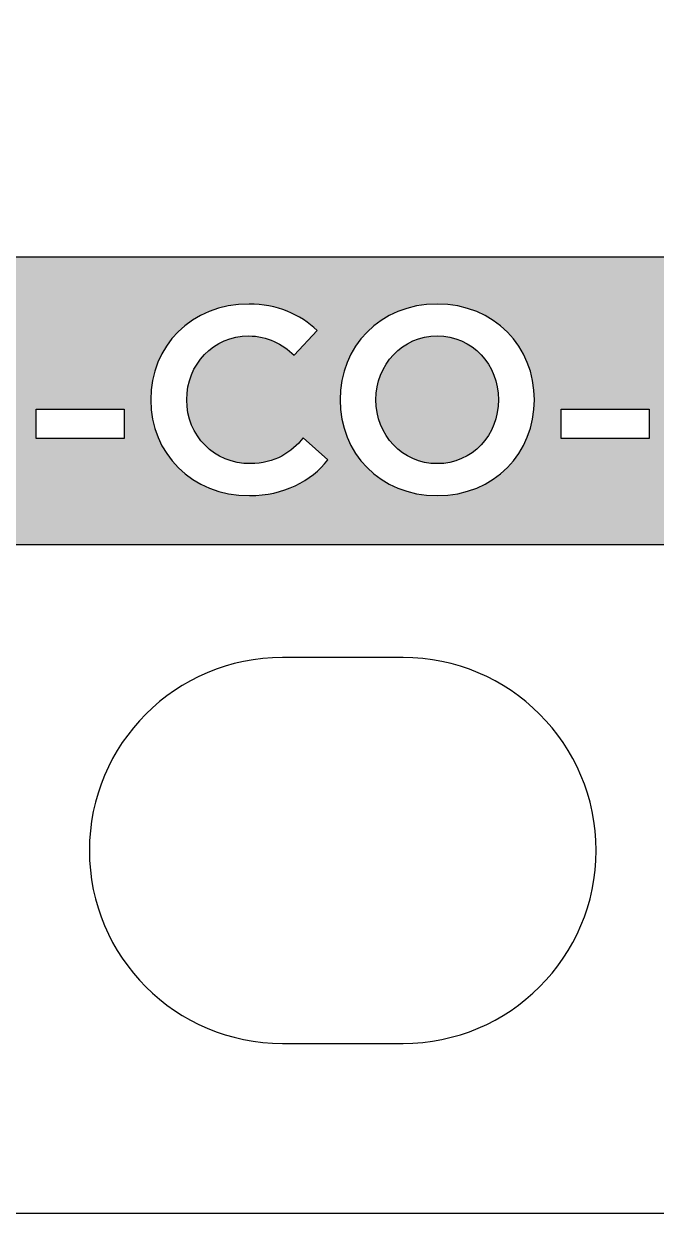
# Model space of a CAD drawing. Extents: x 5 to 21, y -131 to -3.
# Drawn here: x 9.73 to 14.97, y -131.1 to -121.23 of the extents above; entities that cross this region are included whole.
import ezdxf

# ---------------------------------------------------------------- set-up
doc = ezdxf.new("R2010")
doc.units = 0
doc.layers.add('CUT', color=7, linetype='CONTINUOUS')
doc.layers.add('GRAPHICS', color=7, linetype='CONTINUOUS')

# ---------------------------------------------------------------- blocks, each defined once
blk = doc.blocks.new('*U40')
at = {"layer": 'GRAPHICS', "color": 7}
for points in [[(12.9101, -124.8185), (12.8683, -123.9141), (12.9101, -123.8875)], [(12.9547, -124.8408), (12.9101, -123.8875), (12.9547, -123.8651)], [(12.9101, -124.8185), (12.9101, -123.8875), (12.9547, -124.8408)], [(13.0019, -124.8587), (12.9547, -123.8651), (13.0019, -123.8472)], [(12.9547, -124.8408), (12.9547, -123.8651), (13.0019, -124.8587)], [(13.0514, -124.8718), (13.0019, -123.8472), (13.0514, -123.8341)], [(13.0019, -124.8587), (13.0019, -123.8472), (13.0514, -124.8718)], [(13.1031, -124.8799), (13.0514, -123.8341), (13.1031, -123.826)], [(13.0514, -124.8718), (13.0514, -123.8341), (13.1031, -124.8799)], [(13.1568, -124.8826), (13.1031, -123.826), (13.1568, -123.8233)], [(13.1031, -124.8799), (13.1031, -123.826), (13.1568, -124.8826)], [(13.2106, -124.8799), (13.2106, -123.826), (13.2106, -124.8799)], [(13.2106, -124.8799), (13.2106, -123.826), (13.2106, -123.826)], [(13.2623, -124.8718), (13.2623, -123.8341), (13.2623, -124.8718)], [(13.2623, -124.8718), (13.2623, -123.8341), (13.2623, -123.8341)], [(13.3119, -124.8587), (13.3119, -123.8472), (13.3119, -124.8587)], [(13.3119, -124.8587), (13.3119, -123.8472), (13.3119, -123.8472)], [(13.3591, -124.8408), (13.3591, -123.8651), (13.3591, -124.8408)], [(13.3591, -124.8408), (13.3591, -123.8651), (13.3591, -123.8651)], [(13.4037, -124.8185), (13.4037, -123.8875), (13.4037, -124.8185)], [(13.4037, -124.8185), (13.4037, -123.8875), (13.4037, -123.8875)], [(12.7939, -124.7271), (12.7617, -124.0166), (12.7939, -123.9789)], [(12.8295, -124.7613), (12.7939, -123.9789), (12.8295, -123.9447)], [(12.7939, -124.7271), (12.7939, -123.9789), (12.8295, -124.7613)], [(12.8683, -124.7919), (12.8295, -123.9447), (12.8683, -123.9141)], [(12.8295, -124.7613), (12.8295, -123.9447), (12.8683, -124.7919)], [(12.8683, -124.7919), (12.8683, -123.9141), (12.9101, -124.8185)], [(12.7332, -124.6486), (12.7084, -124.1011), (12.7332, -124.0574)], [(12.7617, -124.6894), (12.7332, -124.0574), (12.7617, -124.0166)], [(12.7332, -124.6486), (12.7332, -124.0574), (12.7617, -124.6894)], [(12.7617, -124.6894), (12.7617, -124.0166), (12.7939, -124.7271)], [(12.6877, -124.5587), (12.6712, -124.196), (12.6877, -124.1474)], [(12.7084, -124.6049), (12.6877, -124.1474), (12.7084, -124.1011)], [(12.6877, -124.5587), (12.6877, -124.1474), (12.7084, -124.6049)], [(12.7084, -124.6049), (12.7084, -124.1011), (12.7332, -124.6486)], [(12.6592, -124.4595), (12.6519, -124.2992), (12.6592, -124.2467)], [(12.6712, -124.5101), (12.6592, -124.2467), (12.6712, -124.196)], [(12.6592, -124.4595), (12.6592, -124.2467), (12.6712, -124.5101)], [(12.6712, -124.5101), (12.6712, -124.196), (12.6877, -124.5587)], [(12.6519, -124.4071), (12.6494, -124.3531), (12.6519, -124.2992)], [(12.6519, -124.4071), (12.6519, -124.2992), (12.6592, -124.4595)]]:
    blk.add_solid(points, dxfattribs=at)
at = {"layer": 'GRAPHICS', "color": 7, "extrusion": (0, 0, -1)}
for points in [[(-13.1568, -124.8826), (-13.1568, -123.8233), (-13.2106, -124.8799)], [(-13.2106, -124.8799), (-13.1568, -123.8233), (-13.2106, -123.826)], [(-13.2106, -124.8799), (-13.2106, -123.826), (-13.2623, -124.8718)], [(-13.2623, -124.8718), (-13.2106, -123.826), (-13.2623, -123.8341)], [(-13.2623, -124.8718), (-13.2623, -123.8341), (-13.3119, -124.8587)], [(-13.3119, -124.8587), (-13.2623, -123.8341), (-13.3119, -123.8472)], [(-13.3119, -124.8587), (-13.3119, -123.8472), (-13.3591, -124.8408)], [(-13.3591, -124.8408), (-13.3119, -123.8472), (-13.3591, -123.8651)], [(-13.3591, -124.8408), (-13.3591, -123.8651), (-13.4037, -124.8185)], [(-13.4037, -124.8185), (-13.3591, -123.8651), (-13.4037, -123.8875)], [(-13.4037, -124.8185), (-13.4037, -123.8875), (-13.4456, -124.7919)], [(-13.4456, -124.7919), (-13.4037, -123.8875), (-13.4456, -123.9141)], [(-13.4456, -124.7919), (-13.4456, -123.9141), (-13.4844, -124.7613)], [(-13.4844, -124.7613), (-13.4456, -123.9141), (-13.4844, -123.9447)], [(-13.4844, -124.7613), (-13.4844, -123.9447), (-13.52, -124.7271)], [(-13.52, -124.7271), (-13.4844, -123.9447), (-13.52, -123.9789)], [(-13.52, -124.7271), (-13.52, -123.9789), (-13.5522, -124.6894)], [(-13.5522, -124.6894), (-13.52, -123.9789), (-13.5522, -124.0166)], [(-13.5522, -124.6894), (-13.5522, -124.0166), (-13.5808, -124.6486)], [(-13.5808, -124.6486), (-13.5522, -124.0166), (-13.5808, -124.0574)], [(-13.5808, -124.6486), (-13.5808, -124.0574), (-13.6056, -124.6049)], [(-13.6056, -124.6049), (-13.5808, -124.0574), (-13.6056, -124.1011)], [(-13.6056, -124.6049), (-13.6056, -124.1011), (-13.6263, -124.5587)], [(-13.6263, -124.5587), (-13.6056, -124.1011), (-13.6263, -124.1474)], [(-13.6263, -124.5587), (-13.6263, -124.1474), (-13.6427, -124.5101)], [(-13.6427, -124.5101), (-13.6263, -124.1474), (-13.6427, -124.196)], [(-13.6427, -124.5101), (-13.6427, -124.196), (-13.6548, -124.4595)], [(-13.6548, -124.4595), (-13.6427, -124.196), (-13.6548, -124.2467)], [(-13.6548, -124.4595), (-13.6548, -124.2467), (-13.6621, -124.4071)], [(-13.6621, -124.4071), (-13.6548, -124.2467), (-13.6621, -124.2992)], [(-13.6621, -124.4071), (-13.6621, -124.2992), (-13.6646, -124.3531)]]:
    blk.add_solid(points, dxfattribs=at)
blk = doc.blocks.new('*U41')
at = {"layer": 'GRAPHICS', "color": 7, "extrusion": (0, 0, -1)}
for points in [[(-9.5891, -125.5524), (-9.5891, -123.1711), (-9.833, -125.5524)], [(-9.833, -125.5524), (-9.5891, -123.1711), (-9.833, -123.1711)], [(-9.833, -124.4303), (-9.833, -123.1711), (-10.5613, -124.4303)], [(-10.5613, -124.4303), (-9.833, -123.1711), (-10.5613, -123.1711)], [(-10.5613, -125.5524), (-10.5613, -123.1711), (-10.7828, -125.5524)], [(-10.7828, -125.5524), (-10.5613, -123.1711), (-10.7828, -123.1711)], [(-10.7828, -124.3531), (-10.7828, -123.1711), (-10.7867, -124.2711)], [(-10.7867, -124.2711), (-10.7828, -123.1711), (-10.7867, -123.1711)], [(-10.7867, -124.2711), (-10.7867, -123.1711), (-10.7867, -124.2708)], [(-10.7867, -124.2708), (-10.7867, -123.1711), (-10.7867, -123.1711)], [(-10.7867, -124.2708), (-10.7867, -123.1711), (-10.7981, -124.1916)], [(-10.7981, -124.1916), (-10.7867, -123.1711), (-10.7981, -123.1711)], [(-10.7981, -124.1916), (-10.7981, -123.1711), (-10.7983, -124.1909)], [(-10.7983, -124.1909), (-10.7981, -123.1711), (-10.7983, -123.1711)], [(-10.7983, -124.1909), (-10.7983, -123.1711), (-10.8168, -124.115)], [(-10.8168, -124.115), (-10.7983, -123.1711), (-10.8168, -123.1711)], [(-10.8168, -124.115), (-10.8168, -123.1711), (-10.8171, -124.114)], [(-10.8171, -124.114), (-10.8168, -123.1711), (-10.8171, -123.1711)], [(-10.8171, -124.114), (-10.8171, -123.1711), (-10.8424, -124.0418)], [(-10.8424, -124.0418), (-10.8171, -123.1711), (-10.8424, -123.1711)], [(-10.8424, -124.0418), (-10.8424, -123.1711), (-10.8431, -124.0404)], [(-10.8431, -124.0404), (-10.8424, -123.1711), (-10.8431, -123.1711)], [(-10.8431, -124.0404), (-10.8431, -123.1711), (-10.8748, -123.9723)], [(-10.8748, -123.9723), (-10.8431, -123.1711), (-10.8748, -123.1711)], [(-10.8748, -123.9723), (-10.8748, -123.1711), (-10.8758, -123.9706)], [(-10.8758, -123.9706), (-10.8748, -123.1711), (-10.8758, -123.1711)], [(-10.8758, -123.9706), (-10.8758, -123.1711), (-10.9137, -123.9068)], [(-10.9137, -123.9068), (-10.8758, -123.1711), (-10.9137, -123.1711)], [(-10.9137, -123.9068), (-10.9137, -123.1711), (-10.915, -123.905)], [(-10.915, -123.905), (-10.9137, -123.1711), (-10.915, -123.1711)], [(-10.915, -123.905), (-10.915, -123.1711), (-10.9587, -123.8457)], [(-10.9587, -123.8457), (-10.915, -123.1711), (-10.9587, -123.1711)], [(-10.9587, -123.8457), (-10.9587, -123.1711), (-10.9604, -123.8438)], [(-10.9604, -123.8438), (-10.9587, -123.1711), (-10.9604, -123.1711)], [(-10.9604, -123.8438), (-10.9604, -123.1711), (-11.0097, -123.7895)], [(-11.0097, -123.7895), (-10.9604, -123.1711), (-11.0097, -123.1711)], [(-11.0097, -123.7895), (-11.0097, -123.1711), (-11.0118, -123.7876)], [(-11.0118, -123.7876), (-11.0097, -123.1711), (-11.0118, -123.1711)], [(-11.0118, -123.7876), (-11.0118, -123.1711), (-11.0662, -123.7385)], [(-11.0662, -123.7385), (-11.0118, -123.1711), (-11.0662, -123.1711)], [(-11.0662, -123.7385), (-11.0662, -123.1711), (-11.0688, -123.7367)], [(-11.0688, -123.7367), (-11.0662, -123.1711), (-11.0688, -123.1711)], [(-11.0688, -123.7367), (-11.0688, -123.1711), (-11.0808, -123.7278)], [(-11.0808, -123.7278), (-11.0688, -123.1711), (-11.0808, -123.1711)], [(-11.0808, -123.7278), (-11.0808, -123.1711), (-11.0909, -123.7204)], [(-11.0909, -123.7204), (-11.0808, -123.1711), (-11.0909, -123.1711)], [(-11.0909, -123.7204), (-11.0909, -123.1711), (-11.0912, -123.7202)], [(-11.0912, -123.7202), (-11.0909, -123.1711), (-11.0912, -123.1711)], [(-11.0912, -123.7202), (-11.0912, -123.1711), (-11.1199, -123.6991)], [(-11.1199, -123.6991), (-11.0912, -123.1711), (-11.1199, -123.1711)], [(-11.1199, -123.6991), (-11.1199, -123.1711), (-11.1213, -123.6981)], [(-11.1213, -123.6981), (-11.1199, -123.1711), (-11.1213, -123.1711)], [(-11.1213, -123.6981), (-11.1213, -123.1711), (-11.1282, -123.6931)], [(-11.1282, -123.6931), (-11.1213, -123.1711), (-11.1282, -123.1711)], [(-11.1282, -123.6931), (-11.1282, -123.1711), (-11.1311, -123.6913)], [(-11.1311, -123.6913), (-11.1282, -123.1711), (-11.1311, -123.1711)], [(-11.1311, -123.6913), (-11.1311, -123.1711), (-11.1662, -123.6707)], [(-11.1662, -123.6707), (-11.1311, -123.1711), (-11.1662, -123.1711)], [(-11.1662, -123.6707), (-11.1662, -123.1711), (-11.1691, -123.669)], [(-11.1691, -123.669), (-11.1662, -123.1711), (-11.1691, -123.1711)], [(-11.1691, -123.669), (-11.1691, -123.1711), (-11.1952, -123.6536)], [(-11.1952, -123.6536), (-11.1691, -123.1711), (-11.1952, -123.1711)], [(-11.1952, -123.6536), (-11.1952, -123.1711), (-11.1985, -123.6521)], [(-11.1985, -123.6521), (-11.1952, -123.1711), (-11.1985, -123.1711)], [(-11.1985, -123.6521), (-11.1985, -123.1711), (-11.2279, -123.6385)], [(-11.2279, -123.6385), (-11.1985, -123.1711), (-11.2279, -123.1711)], [(-11.2279, -123.6385), (-11.2279, -123.1711), (-11.2328, -123.6363)], [(-11.2328, -123.6363), (-11.2279, -123.1711), (-11.2328, -123.1711)], [(-11.2328, -123.6363), (-11.2328, -123.1711), (-11.2671, -123.6204)], [(-11.2671, -123.6204), (-11.2328, -123.1711), (-11.2671, -123.1711)], [(-11.2671, -123.6204), (-11.2671, -123.1711), (-11.2707, -123.6192)], [(-11.2707, -123.6192), (-11.2671, -123.1711), (-11.2707, -123.1711)], [(-11.2707, -123.6192), (-11.2707, -123.1711), (-11.3034, -123.6078)], [(-11.3034, -123.6078), (-11.2707, -123.1711), (-11.3034, -123.1711)], [(-11.3034, -123.6078), (-11.3034, -123.1711), (-11.3104, -123.6054)], [(-11.3104, -123.6054), (-11.3034, -123.1711), (-11.3104, -123.1711)], [(-11.3104, -123.6054), (-11.3104, -123.1711), (-11.3435, -123.594)], [(-11.3435, -123.594), (-11.3104, -123.1711), (-11.3435, -123.1711)], [(-11.3435, -123.594), (-11.3435, -123.1711), (-11.3474, -123.593)], [(-11.3474, -123.593), (-11.3435, -123.1711), (-11.3474, -123.1711)], [(-11.3474, -123.593), (-11.3474, -123.1711), (-11.391, -123.5826)], [(-11.391, -123.5826), (-11.3474, -123.1711), (-11.391, -123.1711)], [(-11.391, -123.5826), (-11.391, -123.1711), (-11.4001, -123.5804)], [(-11.4001, -123.5804), (-11.391, -123.1711), (-11.4001, -123.1711)], [(-11.4001, -123.5804), (-11.4001, -123.1711), (-11.4241, -123.5746)], [(-11.4241, -123.5746), (-11.4001, -123.1711), (-11.4241, -123.1711)], [(-11.4241, -123.5746), (-11.4241, -123.1711), (-11.4283, -123.574)], [(-11.4283, -123.574), (-11.4241, -123.1711), (-11.4283, -123.1711)], [(-11.4283, -123.574), (-11.4283, -123.1711), (-11.4888, -123.5656)], [(-11.4888, -123.5656), (-11.4283, -123.1711), (-11.4888, -123.1711)], [(-11.4888, -123.5656), (-11.4888, -123.1711), (-11.5, -123.564)], [(-11.5, -123.564), (-11.4888, -123.1711), (-11.5, -123.1711)], [(-11.5, -123.564), (-11.5, -123.1711), (-11.5088, -123.5627)], [(-11.5088, -123.5627), (-11.5, -123.1711), (-11.5088, -123.1711)], [(-11.5088, -123.5627), (-11.5088, -123.1711), (-11.5132, -123.5625)], [(-11.5132, -123.5625), (-11.5088, -123.1711), (-11.5132, -123.1711)], [(-11.5132, -123.5625), (-11.5132, -123.1711), (-11.5952, -123.5588)], [(-11.5952, -123.5588), (-11.5132, -123.1711), (-11.5952, -123.1711)], [(-11.5952, -123.5588), (-11.5952, -123.1711), (-11.5972, -123.5587)], [(-11.5972, -123.5587), (-11.5952, -123.1711), (-11.5972, -123.1711)], [(-11.6017, -123.5589), (-11.5972, -123.1711), (-11.6017, -123.1711)], [(-11.6082, -123.5592), (-11.6017, -123.1711), (-11.6082, -123.1711)], [(-11.681, -123.5626), (-11.6082, -123.1711), (-11.681, -123.1711)], [(-11.6817, -123.5626), (-11.681, -123.1711), (-11.6817, -123.1711)], [(-11.705, -123.566), (-11.6817, -123.1711), (-11.705, -123.1711)], [(-11.7051, -123.566), (-11.705, -123.1711), (-11.7051, -123.1711)], [(-11.7486, -123.5722), (-11.7051, -123.1711), (-11.7486, -123.1711)], [(-11.7628, -123.5742), (-11.7486, -123.1711), (-11.7628, -123.1711)], [(-11.803, -123.5839), (-11.7628, -123.1711), (-11.803, -123.1711)], [(-11.8051, -123.5844), (-11.803, -123.1711), (-11.8051, -123.1711)], [(-11.811, -123.5859), (-11.8051, -123.1711), (-11.811, -123.1711)], [(-11.8402, -123.5929), (-11.811, -123.1711), (-11.8402, -123.1711)], [(-11.8682, -123.6026), (-11.8402, -123.1711), (-11.8682, -123.1711)], [(-11.894, -123.6116), (-11.8682, -123.1711), (-11.894, -123.1711)], [(-11.895, -123.612), (-11.894, -123.1711), (-11.895, -123.1711)], [(-11.9137, -123.6184), (-11.895, -123.1711), (-11.9137, -123.1711)], [(-11.9202, -123.6214), (-11.9137, -123.1711), (-11.9202, -123.1711)], [(-11.9671, -123.643), (-11.9202, -123.1711), (-11.9671, -123.1711)], [(-11.9703, -123.6444), (-11.9671, -123.1711), (-11.9703, -123.1711)], [(-11.9807, -123.6492), (-11.9703, -123.1711), (-11.9807, -123.1711)], [(-11.9829, -123.6502), (-11.9807, -123.1711), (-11.9829, -123.1711)], [(-12.0454, -123.6866), (-11.9829, -123.1711), (-12.0454, -123.1711)], [(-12.0476, -123.6879), (-12.0454, -123.1711), (-12.0476, -123.1711)], [(-12.0595, -123.6965), (-12.0476, -123.1711), (-12.0595, -123.1711)], [(-12.1075, -123.731), (-12.0595, -123.1711), (-12.1075, -123.1711)], [(-12.1311, -123.7518), (-12.1075, -123.1711), (-12.1311, -123.1711)], [(-12.1622, -123.7792), (-12.1311, -123.1711), (-12.1622, -123.1711)], [(-12.1949, -124.8023), (-12.1622, -123.1711), (-12.1949, -123.1711)], [(-12.2504, -124.852), (-12.1949, -123.1711), (-12.2504, -123.1711)], [(-12.2504, -125.5524), (-12.2504, -123.1711), (-12.3514, -125.5524)], [(-12.3514, -125.5524), (-12.2504, -123.1711), (-12.3514, -123.1711)], [(-12.3514, -124.3531), (-12.3514, -123.1711), (-12.3552, -124.2718)], [(-12.3552, -124.2718), (-12.3514, -123.1711), (-12.3552, -123.1711)], [(-12.3552, -124.2718), (-12.3552, -123.1711), (-12.3664, -124.1929)], [(-12.3664, -124.1929), (-12.3552, -123.1711), (-12.3664, -123.1711)], [(-12.3664, -124.1929), (-12.3664, -123.1711), (-12.3849, -124.1167)], [(-12.3849, -124.1167), (-12.3664, -123.1711), (-12.3849, -123.1711)], [(-12.3849, -124.1167), (-12.3849, -123.1711), (-12.4102, -124.0437)], [(-12.4102, -124.0437), (-12.3849, -123.1711), (-12.4102, -123.1711)], [(-12.4102, -124.0437), (-12.4102, -123.1711), (-12.4422, -123.9742)], [(-12.4422, -123.9742), (-12.4102, -123.1711), (-12.4422, -123.1711)], [(-12.4422, -123.9742), (-12.4422, -123.1711), (-12.4806, -123.9087)], [(-12.4806, -123.9087), (-12.4422, -123.1711), (-12.4806, -123.1711)], [(-12.4806, -123.9087), (-12.4806, -123.1711), (-12.5251, -123.8476)], [(-12.5251, -123.8476), (-12.4806, -123.1711), (-12.5251, -123.1711)], [(-12.5251, -123.8476), (-12.5251, -123.1711), (-12.5754, -123.7912)], [(-12.5754, -123.7912), (-12.5251, -123.1711), (-12.5754, -123.1711)], [(-12.5754, -123.7912), (-12.5754, -123.1711), (-12.6313, -123.7399)], [(-12.6313, -123.7399), (-12.5754, -123.1711), (-12.6313, -123.1711)], [(-12.6313, -123.7399), (-12.6313, -123.1711), (-12.6926, -123.6942)], [(-12.6926, -123.6942), (-12.6313, -123.1711), (-12.6926, -123.1711)], [(-12.6926, -123.6942), (-12.6926, -123.1711), (-12.7589, -123.6545)], [(-12.7589, -123.6545), (-12.6926, -123.1711), (-12.7589, -123.1711)], [(-12.7589, -123.6545), (-12.7589, -123.1711), (-12.83, -123.6211)], [(-12.83, -123.6211), (-12.7589, -123.1711), (-12.83, -123.1711)], [(-12.83, -123.6211), (-12.83, -123.1711), (-12.9056, -123.5944)], [(-12.9056, -123.5944), (-12.83, -123.1711), (-12.9056, -123.1711)], [(-12.9056, -123.5944), (-12.9056, -123.1711), (-12.9854, -123.5748)], [(-12.9854, -123.5748), (-12.9056, -123.1711), (-12.9854, -123.1711)], [(-12.9854, -123.5748), (-12.9854, -123.1711), (-13.0693, -123.5628)], [(-13.0693, -123.5628), (-12.9854, -123.1711), (-13.0693, -123.1711)], [(-13.0693, -123.5628), (-13.0693, -123.1711), (-13.1568, -123.5587)], [(-13.1568, -123.5587), (-13.0693, -123.1711), (-13.1568, -123.1711)], [(-13.2444, -123.5628), (-13.1568, -123.1711), (-13.2444, -123.1711)], [(-13.3283, -123.5748), (-13.2444, -123.1711), (-13.3283, -123.1711)], [(-13.4082, -123.5944), (-13.3283, -123.1711), (-13.4082, -123.1711)], [(-13.4839, -123.6211), (-13.4082, -123.1711), (-13.4839, -123.1711)], [(-13.555, -123.6545), (-13.4839, -123.1711), (-13.555, -123.1711)], [(-13.6213, -123.6942), (-13.555, -123.1711), (-13.6213, -123.1711)], [(-13.6826, -123.7399), (-13.6213, -123.1711), (-13.6826, -123.1711)], [(-13.7385, -123.7912), (-13.6826, -123.1711), (-13.7385, -123.1711)], [(-13.7889, -123.8476), (-13.7385, -123.1711), (-13.7889, -123.1711)], [(-13.8334, -123.9087), (-13.7889, -123.1711), (-13.8334, -123.1711)], [(-13.8718, -123.9742), (-13.8334, -123.1711), (-13.8718, -123.1711)], [(-13.9038, -124.0437), (-13.8718, -123.1711), (-13.9038, -123.1711)], [(-13.9291, -124.1167), (-13.9038, -123.1711), (-13.9291, -123.1711)], [(-13.9476, -124.1929), (-13.9291, -123.1711), (-13.9476, -123.1711)], [(-13.9588, -124.2718), (-13.9476, -123.1711), (-13.9588, -123.1711)], [(-13.9626, -124.3531), (-13.9588, -123.1711), (-13.9626, -123.1711)], [(-13.9626, -125.5524), (-13.9626, -123.1711), (-14.1848, -125.5524)], [(-14.1848, -125.5524), (-13.9626, -123.1711), (-14.1848, -123.1711)], [(-14.1848, -124.4303), (-14.1848, -123.1711), (-14.9131, -124.4303)], [(-14.9131, -124.4303), (-14.1848, -123.1711), (-14.9131, -123.1711)], [(-14.9131, -125.5524), (-14.9131, -123.1711), (-15.0906, -125.5524)], [(-15.0906, -125.5524), (-14.9131, -123.1711), (-15.0906, -123.1711)], [(-11.5972, -124.8816), (-11.5952, -123.8233), (-11.5972, -123.8235)], [(-11.6017, -124.882), (-11.5972, -123.8235), (-11.6017, -123.824)], [(-11.6082, -124.8826), (-11.6017, -123.824), (-11.6082, -123.8247)], [(-11.6082, -124.8826), (-11.6082, -123.8247), (-11.681, -124.8782)], [(-11.681, -124.8782), (-11.6082, -123.8247), (-11.681, -123.8325)], [(-11.681, -124.8782), (-11.681, -123.8325), (-11.6817, -124.8781)], [(-11.6817, -124.8781), (-11.681, -123.8325), (-11.6817, -123.8326)], [(-11.6817, -124.8781), (-11.6817, -123.8326), (-11.705, -124.8738)], [(-11.705, -124.8738), (-11.6817, -123.8326), (-11.705, -123.8351)], [(-11.705, -124.8738), (-11.705, -123.8351), (-11.7051, -124.8737)], [(-11.7051, -124.8737), (-11.705, -123.8351), (-11.7051, -123.8351)], [(-11.7051, -124.8737), (-11.7051, -123.8351), (-11.7486, -124.8656)], [(-11.7486, -124.8656), (-11.7051, -123.8351), (-11.7486, -123.8495)], [(-11.7486, -124.8656), (-11.7486, -123.8495), (-11.7628, -124.8611)], [(-11.7628, -124.8611), (-11.7486, -123.8495), (-11.7628, -123.8542)], [(-11.7628, -124.8611), (-11.7628, -123.8542), (-11.803, -124.8483)], [(-11.803, -124.8483), (-11.7628, -123.8542), (-11.803, -123.8674)], [(-11.803, -124.8483), (-11.803, -123.8674), (-11.8051, -124.8476)], [(-11.8051, -124.8476), (-11.803, -123.8674), (-11.8051, -123.8681)], [(-11.8051, -124.8476), (-11.8051, -123.8681), (-11.811, -124.8457)], [(-11.811, -124.8457), (-11.8051, -123.8681), (-11.811, -123.8714)], [(-11.811, -124.8457), (-11.811, -123.8714), (-11.8402, -124.8323)], [(-11.8402, -124.8323), (-11.811, -123.8714), (-11.8402, -123.888)], [(-11.8402, -124.8323), (-11.8402, -123.888), (-11.8682, -124.8195)], [(-11.8682, -124.8195), (-11.8402, -123.888), (-11.8682, -123.9038)], [(-11.8682, -124.8195), (-11.8682, -123.9038), (-11.894, -124.8037)], [(-11.894, -124.8037), (-11.8682, -123.9038), (-11.894, -123.9185)], [(-11.894, -124.8037), (-11.894, -123.9185), (-11.895, -124.8031)], [(-11.895, -124.8031), (-11.894, -123.9185), (-11.895, -123.9193)], [(-11.895, -124.8031), (-11.895, -123.9193), (-11.9137, -124.7917)], [(-11.9137, -124.7917), (-11.895, -123.9193), (-11.9137, -123.935)], [(-11.9137, -124.7917), (-11.9137, -123.935), (-11.9202, -124.7877)], [(-11.9202, -124.7877), (-11.9137, -123.935), (-11.9202, -123.9405)], [(-11.9202, -124.7877), (-11.9202, -123.9405), (-11.9671, -124.7514)], [(-11.9671, -124.7514), (-11.9202, -123.9405), (-11.9671, -123.9798)], [(-11.9671, -124.7514), (-11.9671, -123.9798), (-11.9703, -124.748)], [(-11.9703, -124.748), (-11.9671, -123.9798), (-11.9703, -123.9824)], [(-11.9703, -124.748), (-11.9703, -123.9824), (-11.9807, -124.7371)], [(-11.9807, -124.7371), (-11.9807, -123.9714), (-11.9829, -124.7347)], [(-11.9829, -124.7347), (-11.9829, -123.9691), (-12.0454, -124.6687)], [(-10.7828, -125.5524), (-10.7828, -124.3531), (-10.7867, -125.5524)], [(-10.7867, -125.5524), (-10.7828, -124.3531), (-10.7867, -124.4341)], [(-12.3514, -125.5524), (-12.3514, -124.3531), (-12.3552, -125.5524)], [(-12.3552, -125.5524), (-12.3514, -124.3531), (-12.3552, -124.4344)], [(-10.7867, -125.5524), (-10.7867, -124.4341), (-10.7867, -125.5524)], [(-10.7867, -125.5524), (-10.7867, -124.4341), (-10.7867, -124.4351)], [(-10.7867, -125.5524), (-10.7867, -124.4351), (-10.7981, -125.5524)], [(-10.7981, -125.5524), (-10.7867, -124.4351), (-10.7981, -124.5133)], [(-12.3552, -125.5524), (-12.3552, -124.4344), (-12.3664, -125.5524)], [(-12.3664, -125.5524), (-12.3552, -124.4344), (-12.3664, -124.5134)], [(-13.9588, -125.5524), (-13.9588, -124.4344), (-13.9626, -125.5524)], [(-10.7981, -125.5524), (-10.7981, -124.5133), (-10.7983, -125.5524)], [(-10.7983, -125.5524), (-10.7981, -124.5133), (-10.7983, -124.5146)], [(-10.7983, -125.5524), (-10.7983, -124.5146), (-10.8168, -125.5524)], [(-10.8168, -125.5524), (-10.7983, -124.5146), (-10.8168, -124.5895)], [(-12.3664, -125.5524), (-12.3664, -124.5134), (-12.3849, -125.5524)], [(-12.3849, -125.5524), (-12.3664, -124.5134), (-12.3849, -124.5896)], [(-13.9476, -125.5524), (-13.9476, -124.5134), (-13.9588, -125.5524)], [(-9.833, -125.5524), (-9.833, -124.6732), (-10.5613, -125.5524)], [(-10.5613, -125.5524), (-9.833, -124.6732), (-10.5613, -124.6732)], [(-10.8168, -125.5524), (-10.8168, -124.5895), (-10.8171, -125.5524)], [(-10.8171, -125.5524), (-10.8168, -124.5895), (-10.8171, -124.5911)], [(-10.8171, -125.5524), (-10.8171, -124.5911), (-10.8424, -125.5524)], [(-10.8424, -125.5524), (-10.8171, -124.5911), (-10.8424, -124.6625)], [(-10.8424, -125.5524), (-10.8424, -124.6625), (-10.8431, -125.5524)], [(-10.8431, -125.5524), (-10.8424, -124.6625), (-10.8431, -124.6643)], [(-10.8431, -125.5524), (-10.8431, -124.6643), (-10.8748, -125.5524)], [(-10.8748, -125.5524), (-10.8431, -124.6643), (-10.8748, -124.7318)], [(-12.3849, -125.5524), (-12.3849, -124.5896), (-12.4102, -125.5524)], [(-12.4102, -125.5524), (-12.3849, -124.5896), (-12.4102, -124.6626)], [(-12.4102, -125.5524), (-12.4102, -124.6626), (-12.4422, -125.5524)], [(-12.4422, -125.5524), (-12.4102, -124.6626), (-12.4422, -124.732)], [(-13.9038, -125.5524), (-13.9038, -124.6626), (-13.9291, -125.5524)], [(-13.9291, -125.5524), (-13.9291, -124.5896), (-13.9476, -125.5524)], [(-14.1848, -125.5524), (-14.1848, -124.6732), (-14.9131, -125.5524)], [(-14.9131, -125.5524), (-14.1848, -124.6732), (-14.9131, -124.6732)], [(-10.8748, -125.5524), (-10.8748, -124.7318), (-10.8758, -125.5524)], [(-10.8758, -125.5524), (-10.8748, -124.7318), (-10.8758, -124.7339)], [(-10.8758, -125.5524), (-10.8758, -124.7339), (-10.9137, -125.5524)], [(-10.9137, -125.5524), (-10.8758, -124.7339), (-10.9137, -124.7971)], [(-12.4422, -125.5524), (-12.4422, -124.732), (-12.4806, -125.5524)], [(-12.4806, -125.5524), (-12.4422, -124.732), (-12.4806, -124.7975)], [(-13.8718, -125.5524), (-13.8718, -124.732), (-13.9038, -125.5524)], [(-10.9137, -125.5524), (-10.9137, -124.7971), (-10.915, -125.5524)], [(-10.915, -125.5524), (-10.9137, -124.7971), (-10.915, -124.7993)], [(-10.915, -125.5524), (-10.915, -124.7993), (-10.9587, -125.5524)], [(-10.9587, -125.5524), (-10.915, -124.7993), (-10.9587, -124.8581)], [(-10.9587, -125.5524), (-10.9587, -124.8581), (-10.9604, -125.5524)], [(-10.9604, -125.5524), (-10.9587, -124.8581), (-10.9604, -124.8604)], [(-10.9604, -125.5524), (-10.9604, -124.8604), (-11.0097, -125.5524)], [(-11.0097, -125.5524), (-10.9604, -124.8604), (-11.0097, -124.9143)], [(-12.4806, -125.5524), (-12.4806, -124.7975), (-12.5251, -125.5524)], [(-12.5251, -125.5524), (-12.4806, -124.7975), (-12.5251, -124.8587)], [(-12.5251, -125.5524), (-12.5251, -124.8587), (-12.5754, -125.5524)], [(-12.5754, -125.5524), (-12.5251, -124.8587), (-12.5754, -124.9151)], [(-13.7889, -125.5524), (-13.7889, -124.8587), (-13.8334, -125.5524)], [(-13.8334, -125.5524), (-13.8334, -124.7975), (-13.8718, -125.5524)], [(-11.0097, -125.5524), (-11.0097, -124.9143), (-11.0118, -125.5524)], [(-11.0118, -125.5524), (-11.0097, -124.9143), (-11.0118, -124.9166)], [(-11.0118, -125.5524), (-11.0118, -124.9166), (-11.0662, -125.5524)], [(-11.0662, -125.5524), (-11.0118, -124.9166), (-11.0662, -124.9654)], [(-11.0662, -125.5524), (-11.0662, -124.9654), (-11.0688, -125.5524)], [(-11.0688, -125.5524), (-11.0662, -124.9654), (-11.0688, -124.9677)], [(-11.0688, -125.5524), (-11.0688, -124.9677), (-11.0808, -125.5524)], [(-11.0808, -125.5524), (-11.0688, -124.9677), (-11.0808, -124.9764)], [(-11.0808, -125.5524), (-11.0808, -124.9764), (-11.0909, -125.5524)], [(-11.0909, -125.5524), (-11.0808, -124.9764), (-11.0909, -124.9838)], [(-12.1311, -125.5524), (-12.1311, -124.9717), (-12.1622, -125.5524)], [(-12.1622, -125.5524), (-12.1622, -124.9439), (-12.1949, -125.5524)], [(-12.1949, -125.5524), (-12.1949, -124.9147), (-12.2504, -125.5524)], [(-12.5754, -125.5524), (-12.5754, -124.9151), (-12.6313, -125.5524)], [(-12.6313, -125.5524), (-12.5754, -124.9151), (-12.6313, -124.9663)], [(-12.6313, -125.5524), (-12.6313, -124.9663), (-12.6926, -125.5524)], [(-12.6926, -125.5524), (-12.6313, -124.9663), (-12.6926, -125.012)], [(-13.6826, -125.5524), (-13.6826, -124.9663), (-13.7385, -125.5524)], [(-13.7385, -125.5524), (-13.7385, -124.9151), (-13.7889, -125.5524)], [(-11.0909, -125.5524), (-11.0909, -124.9838), (-11.0912, -125.5524)], [(-11.0912, -125.5524), (-11.0909, -124.9838), (-11.0912, -124.9841)], [(-11.0912, -125.5524), (-11.0912, -124.9841), (-11.1199, -125.5524)], [(-11.1199, -125.5524), (-11.0912, -124.9841), (-11.1199, -125.0049)], [(-11.1199, -125.5524), (-11.1199, -125.0049), (-11.1213, -125.5524)], [(-11.1213, -125.5524), (-11.1199, -125.0049), (-11.1213, -125.006)], [(-11.1213, -125.5524), (-11.1213, -125.006), (-11.1282, -125.5524)], [(-11.1282, -125.5524), (-11.1213, -125.006), (-11.1282, -125.011)], [(-11.1282, -125.5524), (-11.1282, -125.011), (-11.1311, -125.5524)], [(-11.1311, -125.5524), (-11.1282, -125.011), (-11.1311, -125.0131)], [(-11.1311, -125.5524), (-11.1311, -125.0131), (-11.1662, -125.5524)], [(-11.1662, -125.5524), (-11.1311, -125.0131), (-11.1662, -125.0337)], [(-11.1662, -125.5524), (-11.1662, -125.0337), (-11.1691, -125.5524)], [(-11.1691, -125.5524), (-11.1662, -125.0337), (-11.1691, -125.0354)], [(-11.1691, -125.5524), (-11.1691, -125.0354), (-11.1952, -125.5524)], [(-11.1952, -125.5524), (-11.1691, -125.0354), (-11.1952, -125.0507)], [(-11.1952, -125.5524), (-11.1952, -125.0507), (-11.1985, -125.5524)], [(-11.1985, -125.5524), (-11.1952, -125.0507), (-11.1985, -125.0526)], [(-11.1985, -125.5524), (-11.1985, -125.0526), (-11.2279, -125.5524)], [(-11.2279, -125.5524), (-11.1985, -125.0526), (-11.2279, -125.0661)], [(-11.2279, -125.5524), (-11.2279, -125.0661), (-11.2328, -125.5524)], [(-11.2328, -125.5524), (-11.2279, -125.0661), (-11.2328, -125.0684)], [(-11.2328, -125.5524), (-11.2328, -125.0684), (-11.2671, -125.5524)], [(-11.2671, -125.5524), (-11.2328, -125.0684), (-11.2671, -125.0841)], [(-11.9671, -125.5524), (-11.9671, -125.0707), (-11.9703, -125.5524)], [(-11.9703, -125.5524), (-11.9703, -125.0694), (-11.9807, -125.5524)], [(-11.9807, -125.5524), (-11.9807, -125.0651), (-11.9829, -125.5524)], [(-11.9829, -125.5524), (-11.9829, -125.0639), (-12.0454, -125.5524)], [(-12.0454, -125.5524), (-12.0454, -125.0298), (-12.0476, -125.5524)], [(-12.0476, -125.5524), (-12.0476, -125.0286), (-12.0595, -125.5524)], [(-12.0595, -125.5524), (-12.0595, -125.0221), (-12.1075, -125.5524)], [(-12.1075, -125.5524), (-12.1075, -124.9883), (-12.1311, -125.5524)], [(-12.6926, -125.5524), (-12.6926, -125.012), (-12.7589, -125.5524)], [(-12.7589, -125.5524), (-12.6926, -125.012), (-12.7589, -125.0518)], [(-12.7589, -125.5524), (-12.7589, -125.0518), (-12.83, -125.5524)], [(-12.83, -125.5524), (-12.7589, -125.0518), (-12.83, -125.0852)], [(-13.555, -125.5524), (-13.555, -125.0518), (-13.6213, -125.5524)], [(-13.6213, -125.5524), (-13.6213, -125.012), (-13.6826, -125.5524)], [(-11.2671, -125.5524), (-11.2671, -125.0841), (-11.2707, -125.5524)], [(-11.2707, -125.5524), (-11.2671, -125.0841), (-11.2707, -125.0858)], [(-11.2707, -125.5524), (-11.2707, -125.0858), (-11.3034, -125.5524)], [(-11.3034, -125.5524), (-11.2707, -125.0858), (-11.3034, -125.0971)], [(-11.3034, -125.5524), (-11.3034, -125.0971), (-11.3104, -125.5524)], [(-11.3104, -125.5524), (-11.3034, -125.0971), (-11.3104, -125.0995)], [(-11.3104, -125.5524), (-11.3104, -125.0995), (-11.3435, -125.5524)], [(-11.3435, -125.5524), (-11.3104, -125.0995), (-11.3435, -125.1109)], [(-11.3435, -125.5524), (-11.3435, -125.1109), (-11.3474, -125.5524)], [(-11.3474, -125.5524), (-11.3435, -125.1109), (-11.3474, -125.1123)], [(-11.3474, -125.5524), (-11.3474, -125.1123), (-11.391, -125.5524)], [(-11.391, -125.5524), (-11.3474, -125.1123), (-11.391, -125.1227)], [(-11.391, -125.5524), (-11.391, -125.1227), (-11.4001, -125.5524)], [(-11.4001, -125.5524), (-11.391, -125.1227), (-11.4001, -125.1249)], [(-11.4001, -125.5524), (-11.4001, -125.1249), (-11.4241, -125.5524)], [(-11.4241, -125.5524), (-11.4001, -125.1249), (-11.4241, -125.1306)], [(-11.4241, -125.5524), (-11.4241, -125.1306), (-11.4283, -125.5524)], [(-11.4283, -125.5524), (-11.4241, -125.1306), (-11.4283, -125.1316)], [(-11.4283, -125.5524), (-11.4283, -125.1316), (-11.4888, -125.5524)], [(-11.4888, -125.5524), (-11.4283, -125.1316), (-11.4888, -125.1401)], [(-11.4888, -125.5524), (-11.4888, -125.1401), (-11.5, -125.5524)], [(-11.5, -125.5524), (-11.4888, -125.1401), (-11.5, -125.1417)], [(-11.5, -125.5524), (-11.5, -125.1417), (-11.5088, -125.5524)], [(-11.5088, -125.5524), (-11.5, -125.1417), (-11.5088, -125.1429)], [(-11.5088, -125.5524), (-11.5088, -125.1429), (-11.5132, -125.5524)], [(-11.5132, -125.5524), (-11.5088, -125.1429), (-11.5132, -125.1435)], [(-11.5132, -125.5524), (-11.5132, -125.1435), (-11.5952, -125.5524)], [(-11.5952, -125.5524), (-11.5132, -125.1435), (-11.5952, -125.1473)], [(-11.5952, -125.5524), (-11.5952, -125.1473), (-11.5972, -125.5524)], [(-11.5972, -125.5524), (-11.5952, -125.1473), (-11.5972, -125.1474)], [(-11.5972, -125.5524), (-11.5972, -125.1474), (-11.6017, -125.5524)], [(-11.6017, -125.5524), (-11.5972, -125.1474), (-11.6017, -125.1476)], [(-11.6017, -125.5524), (-11.6017, -125.1476), (-11.6082, -125.5524)], [(-11.6082, -125.5524), (-11.6082, -125.1472), (-11.681, -125.5524)], [(-11.681, -125.5524), (-11.681, -125.1433), (-11.6817, -125.5524)], [(-11.6817, -125.5524), (-11.6817, -125.1433), (-11.705, -125.5524)], [(-11.705, -125.5524), (-11.705, -125.142), (-11.7051, -125.5524)], [(-11.7051, -125.5524), (-11.7051, -125.142), (-11.7486, -125.5524)], [(-11.7486, -125.5524), (-11.7486, -125.1349), (-11.7628, -125.5524)], [(-11.7628, -125.5524), (-11.7628, -125.1325), (-11.803, -125.5524)], [(-11.803, -125.5524), (-11.803, -125.1259), (-11.8051, -125.5524)], [(-11.8051, -125.5524), (-11.8051, -125.1253), (-11.811, -125.5524)], [(-11.811, -125.5524), (-11.811, -125.1237), (-11.8402, -125.5524)], [(-11.8402, -125.5524), (-11.8402, -125.1154), (-11.8682, -125.5524)], [(-11.8682, -125.5524), (-11.8682, -125.1076), (-11.894, -125.5524)], [(-11.894, -125.5524), (-11.894, -125.1003), (-11.895, -125.5524)], [(-11.895, -125.5524), (-11.895, -125.1), (-11.9137, -125.5524)], [(-11.9137, -125.5524), (-11.9137, -125.0924), (-11.9202, -125.5524)], [(-11.9202, -125.5524), (-11.9202, -125.0898), (-11.9671, -125.5524)], [(-12.83, -125.5524), (-12.83, -125.0852), (-12.9056, -125.5524)], [(-12.9056, -125.5524), (-12.83, -125.0852), (-12.9056, -125.1119)], [(-12.9056, -125.5524), (-12.9056, -125.1119), (-12.9854, -125.5524)], [(-12.9854, -125.5524), (-12.9056, -125.1119), (-12.9854, -125.1315)], [(-12.9854, -125.5524), (-12.9854, -125.1315), (-13.0693, -125.5524)], [(-13.0693, -125.5524), (-12.9854, -125.1315), (-13.0693, -125.1435)], [(-13.0693, -125.5524), (-13.0693, -125.1435), (-13.1568, -125.5524)], [(-13.1568, -125.5524), (-13.0693, -125.1435), (-13.1568, -125.1476)], [(-13.1568, -125.5524), (-13.1568, -125.1476), (-13.2444, -125.5524)], [(-13.2444, -125.5524), (-13.2444, -125.1435), (-13.3283, -125.5524)], [(-13.3283, -125.5524), (-13.3283, -125.1315), (-13.4082, -125.5524)], [(-13.4082, -125.5524), (-13.4082, -125.1119), (-13.4839, -125.5524)], [(-13.4839, -125.5524), (-13.4839, -125.0852), (-13.555, -125.5524)]]:
    blk.add_solid(points, dxfattribs=at)
at = {"layer": 'GRAPHICS', "color": 7}
for points in [[(11.5972, -123.5587), (11.5972, -123.1711), (11.6017, -123.5589)], [(11.6017, -123.5589), (11.6017, -123.1711), (11.6082, -123.5592)], [(11.6082, -123.5592), (11.6082, -123.1711), (11.681, -123.5626)], [(11.681, -123.5626), (11.681, -123.1711), (11.6817, -123.5626)], [(11.6817, -123.5626), (11.6817, -123.1711), (11.705, -123.566)], [(11.705, -123.566), (11.705, -123.1711), (11.7051, -123.566)], [(11.7051, -123.566), (11.7051, -123.1711), (11.7486, -123.5722)], [(11.7486, -123.5722), (11.7486, -123.1711), (11.7628, -123.5742)], [(11.7628, -123.5742), (11.7628, -123.1711), (11.803, -123.5839)], [(11.803, -123.5839), (11.803, -123.1711), (11.8051, -123.5844)], [(11.8051, -123.5844), (11.8051, -123.1711), (11.811, -123.5859)], [(11.811, -123.5859), (11.811, -123.1711), (11.8402, -123.5929)], [(11.8402, -123.5929), (11.8402, -123.1711), (11.8682, -123.6026)], [(11.8682, -123.6026), (11.8682, -123.1711), (11.894, -123.6116)], [(11.894, -123.6116), (11.894, -123.1711), (11.895, -123.612)], [(11.895, -123.612), (11.895, -123.1711), (11.9137, -123.6184)], [(11.9137, -123.6184), (11.9137, -123.1711), (11.9202, -123.6214)], [(11.9202, -123.6214), (11.9202, -123.1711), (11.9671, -123.643)], [(11.9671, -123.643), (11.9671, -123.1711), (11.9703, -123.6444)], [(11.9703, -123.6444), (11.9703, -123.1711), (11.9807, -123.6492)], [(11.9807, -123.6492), (11.9807, -123.1711), (11.9829, -123.6502)], [(11.9829, -123.6502), (11.9829, -123.1711), (12.0454, -123.6866)], [(12.0454, -123.6866), (12.0454, -123.1711), (12.0476, -123.6879)], [(12.0476, -123.6879), (12.0476, -123.1711), (12.0595, -123.6965)], [(12.0595, -123.6965), (12.0595, -123.1711), (12.1075, -123.731)], [(12.1075, -123.731), (12.1075, -123.1711), (12.1311, -123.7518)], [(12.1311, -123.7518), (12.1311, -123.1711), (12.1622, -123.7792)], [(12.1622, -124.7731), (12.1622, -123.1711), (12.1949, -124.8023)], [(12.1949, -124.8023), (12.1949, -123.1711), (12.2504, -124.852)], [(13.1568, -123.5587), (13.1568, -123.1711), (13.2444, -123.5628)], [(13.2444, -123.5628), (13.2444, -123.1711), (13.3283, -123.5748)], [(13.3283, -123.5748), (13.3283, -123.1711), (13.4082, -123.5944)], [(13.4082, -123.5944), (13.4082, -123.1711), (13.4839, -123.6211)], [(13.4839, -123.6211), (13.4839, -123.1711), (13.555, -123.6545)], [(13.555, -123.6545), (13.555, -123.1711), (13.6213, -123.6942)], [(13.6213, -123.6942), (13.6213, -123.1711), (13.6826, -123.7399)], [(13.6826, -123.7399), (13.6826, -123.1711), (13.7385, -123.7912)], [(13.7385, -123.7912), (13.7385, -123.1711), (13.7889, -123.8476)], [(13.7889, -123.8476), (13.7889, -123.1711), (13.8334, -123.9087)], [(13.8334, -123.9087), (13.8334, -123.1711), (13.8718, -123.9742)], [(13.8718, -123.9742), (13.8718, -123.1711), (13.9038, -124.0437)], [(13.9038, -124.0437), (13.9038, -123.1711), (13.9291, -124.1167)], [(13.9291, -124.1167), (13.9291, -123.1711), (13.9476, -124.1929)], [(13.9476, -124.1929), (13.9476, -123.1711), (13.9588, -124.2718)], [(13.9588, -124.2718), (13.9588, -123.1711), (13.9626, -124.3531)], [(12.1622, -124.7731), (12.1311, -123.8122), (12.1622, -123.7792)], [(11.3435, -124.8119), (11.3104, -123.9096), (11.3435, -123.8912)], [(11.3474, -124.814), (11.3435, -123.8912), (11.3474, -123.889)], [(11.3435, -124.8119), (11.3435, -123.8912), (11.3474, -124.814)], [(11.391, -124.8372), (11.3474, -123.889), (11.391, -123.8648)], [(11.3474, -124.814), (11.3474, -123.889), (11.391, -124.8372)], [(11.4001, -124.8421), (11.391, -123.8648), (11.4001, -123.8619)], [(11.391, -124.8372), (11.391, -123.8648), (11.4001, -124.8421)], [(11.4241, -124.8493), (11.4001, -123.8619), (11.4241, -123.8543)], [(11.4001, -124.8421), (11.4001, -123.8619), (11.4241, -124.8493)], [(11.4283, -124.8506), (11.4241, -123.8543), (11.4283, -123.853)], [(11.4241, -124.8493), (11.4241, -123.8543), (11.4283, -124.8506)], [(11.4888, -124.8688), (11.4283, -123.853), (11.4888, -123.834)], [(11.4283, -124.8506), (11.4283, -123.853), (11.4888, -124.8688)], [(11.5, -124.8722), (11.4888, -123.834), (11.5, -123.8329)], [(11.4888, -124.8688), (11.4888, -123.834), (11.5, -124.8722)], [(11.5088, -124.873), (11.5, -123.8329), (11.5088, -123.832)], [(11.5, -124.8722), (11.5, -123.8329), (11.5088, -124.873)], [(11.5132, -124.8735), (11.5088, -123.832), (11.5132, -123.8315)], [(11.5088, -124.873), (11.5088, -123.832), (11.5132, -124.8735)], [(11.5952, -124.8814), (11.5132, -123.8315), (11.5952, -123.8233)], [(11.5132, -124.8735), (11.5132, -123.8315), (11.5952, -124.8814)], [(11.5952, -124.8814), (11.5952, -123.8233), (11.5972, -124.8816)], [(11.5972, -124.8816), (11.5972, -123.8235), (11.6017, -124.882)], [(11.6017, -124.882), (11.6017, -123.824), (11.6082, -124.8826)], [(12.0595, -124.6813), (12.0476, -123.9006), (12.0595, -123.8879)], [(12.1075, -124.7242), (12.0595, -123.8879), (12.1075, -123.8372)], [(12.0595, -124.6813), (12.0595, -123.8879), (12.1075, -124.7242)], [(12.1311, -124.7453), (12.1075, -123.8372), (12.1311, -123.8122)], [(12.1075, -124.7242), (12.1075, -123.8372), (12.1311, -124.7453)], [(12.1311, -124.7453), (12.1311, -123.8122), (12.1622, -124.7731)], [(11.2279, -124.7245), (11.1985, -124.0154), (11.2279, -123.9781)], [(11.2328, -124.7304), (11.2279, -123.9781), (11.2328, -123.974)], [(11.2279, -124.7245), (11.2279, -123.9781), (11.2328, -124.7304)], [(11.2671, -124.7586), (11.2328, -123.974), (11.2671, -123.9446)], [(11.2328, -124.7304), (11.2328, -123.974), (11.2671, -124.7586)], [(11.2707, -124.7616), (11.2671, -123.9446), (11.2707, -123.9415)], [(11.2671, -124.7586), (11.2671, -123.9446), (11.2707, -124.7616)], [(11.3034, -124.7885), (11.2707, -123.9415), (11.3034, -123.9135)], [(11.2707, -124.7616), (11.2707, -123.9415), (11.3034, -124.7885)], [(11.3104, -124.7942), (11.3034, -123.9135), (11.3104, -123.9096)], [(11.3034, -124.7885), (11.3034, -123.9135), (11.3104, -124.7942)], [(11.3104, -124.7942), (11.3104, -123.9096), (11.3435, -124.8119)], [(11.9807, -124.7371), (11.9703, -123.9824), (11.9807, -123.9714)], [(11.9829, -124.7347), (11.9807, -123.9714), (11.9829, -123.9691)], [(12.0454, -124.6687), (11.9829, -123.9691), (12.0454, -123.9029)], [(12.0476, -124.6707), (12.0454, -123.9029), (12.0476, -123.9006)], [(12.0454, -124.6687), (12.0454, -123.9029), (12.0476, -124.6707)], [(12.0476, -124.6707), (12.0476, -123.9006), (12.0595, -124.6813)], [(11.1662, -124.647), (11.1311, -124.1247), (11.1662, -124.0565)], [(11.1691, -124.6525), (11.1662, -124.0565), (11.1691, -124.0527)], [(11.1662, -124.647), (11.1662, -124.0565), (11.1691, -124.6525)], [(11.1952, -124.6845), (11.1691, -124.0527), (11.1952, -124.0196)], [(11.1691, -124.6525), (11.1691, -124.0527), (11.1952, -124.6845)], [(11.1985, -124.6885), (11.1952, -124.0196), (11.1985, -124.0154)], [(11.1952, -124.6845), (11.1952, -124.0196), (11.1985, -124.6885)], [(11.1985, -124.6885), (11.1985, -124.0154), (11.2279, -124.7245)], [(11.1199, -124.5577), (11.0912, -124.2448), (11.1199, -124.1465)], [(11.1213, -124.5625), (11.1199, -124.1465), (11.1213, -124.1438)], [(11.1199, -124.5577), (11.1199, -124.1465), (11.1213, -124.5625)], [(11.1282, -124.5754), (11.1213, -124.1438), (11.1282, -124.1304)], [(11.1213, -124.5625), (11.1213, -124.1438), (11.1282, -124.5754)], [(11.1311, -124.5809), (11.1282, -124.1304), (11.1311, -124.1247)], [(11.1282, -124.5754), (11.1282, -124.1304), (11.1311, -124.5809)], [(11.1311, -124.5809), (11.1311, -124.1247), (11.1662, -124.647)], [(11.0909, -124.4581), (11.0808, -124.3531), (11.0909, -124.2461)], [(11.0912, -124.462), (11.0909, -124.2461), (11.0912, -124.2448)], [(11.0909, -124.4581), (11.0909, -124.2461), (11.0912, -124.462)], [(11.0912, -124.462), (11.0912, -124.2448), (11.1199, -124.5577)], [(13.9626, -125.5524), (13.9588, -124.4344), (13.9626, -124.3531)], [(13.9588, -125.5524), (13.9476, -124.5134), (13.9588, -124.4344)], [(13.9476, -125.5524), (13.9291, -124.5896), (13.9476, -124.5134)], [(13.9038, -125.5524), (13.8718, -124.732), (13.9038, -124.6626)], [(13.9291, -125.5524), (13.9038, -124.6626), (13.9291, -124.5896)], [(13.8718, -125.5524), (13.8334, -124.7975), (13.8718, -124.732)], [(12.2504, -125.5524), (12.1949, -124.9147), (12.2504, -124.852)], [(13.7889, -125.5524), (13.7385, -124.9151), (13.7889, -124.8587)], [(13.8334, -125.5524), (13.7889, -124.8587), (13.8334, -124.7975)], [(12.1311, -125.5524), (12.1075, -124.9883), (12.1311, -124.9717)], [(12.1622, -125.5524), (12.1311, -124.9717), (12.1622, -124.9439)], [(12.1949, -125.5524), (12.1622, -124.9439), (12.1949, -124.9147)], [(13.6826, -125.5524), (13.6213, -125.012), (13.6826, -124.9663)], [(13.7385, -125.5524), (13.6826, -124.9663), (13.7385, -124.9151)], [(11.9671, -125.5524), (11.9202, -125.0898), (11.9671, -125.0707)], [(11.9703, -125.5524), (11.9671, -125.0707), (11.9703, -125.0694)], [(11.9807, -125.5524), (11.9703, -125.0694), (11.9807, -125.0651)], [(11.9829, -125.5524), (11.9807, -125.0651), (11.9829, -125.0639)], [(12.0454, -125.5524), (11.9829, -125.0639), (12.0454, -125.0298)], [(12.0476, -125.5524), (12.0454, -125.0298), (12.0476, -125.0286)], [(12.0595, -125.5524), (12.0476, -125.0286), (12.0595, -125.0221)], [(12.1075, -125.5524), (12.0595, -125.0221), (12.1075, -124.9883)], [(13.555, -125.5524), (13.4839, -125.0852), (13.555, -125.0518)], [(13.6213, -125.5524), (13.555, -125.0518), (13.6213, -125.012)], [(11.6082, -125.5524), (11.6017, -125.1476), (11.6082, -125.1472)], [(11.681, -125.5524), (11.6082, -125.1472), (11.681, -125.1433)], [(11.6817, -125.5524), (11.681, -125.1433), (11.6817, -125.1433)], [(11.705, -125.5524), (11.6817, -125.1433), (11.705, -125.142)], [(11.7051, -125.5524), (11.705, -125.142), (11.7051, -125.142)], [(11.7486, -125.5524), (11.7051, -125.142), (11.7486, -125.1349)], [(11.7628, -125.5524), (11.7486, -125.1349), (11.7628, -125.1325)], [(11.803, -125.5524), (11.7628, -125.1325), (11.803, -125.1259)], [(11.8051, -125.5524), (11.803, -125.1259), (11.8051, -125.1253)], [(11.811, -125.5524), (11.8051, -125.1253), (11.811, -125.1237)], [(11.8402, -125.5524), (11.811, -125.1237), (11.8402, -125.1154)], [(11.8682, -125.5524), (11.8402, -125.1154), (11.8682, -125.1076)], [(11.894, -125.5524), (11.8682, -125.1076), (11.894, -125.1003)], [(11.895, -125.5524), (11.894, -125.1003), (11.895, -125.1)], [(11.9137, -125.5524), (11.895, -125.1), (11.9137, -125.0924)], [(11.9202, -125.5524), (11.9137, -125.0924), (11.9202, -125.0898)], [(13.2444, -125.5524), (13.1568, -125.1476), (13.2444, -125.1435)], [(13.3283, -125.5524), (13.2444, -125.1435), (13.3283, -125.1315)], [(13.4082, -125.5524), (13.3283, -125.1315), (13.4082, -125.1119)], [(13.4839, -125.5524), (13.4082, -125.1119), (13.4839, -125.0852)]]:
    blk.add_solid(points, dxfattribs=at)
blk = doc.blocks.new('BLOCK_12')
at = {"layer": 'GRAPHICS'}
for points in [[(4.7541, -123.1711), (4.7541, -125.5524), (20.1683, -125.5524), (20.1683, -123.1711), (4.7541, -123.1711)], [(10.5613, -124.6732), (9.833, -124.6732), (9.833, -124.4303), (10.5613, -124.4303), (10.5613, -124.6732)], [(14.9131, -124.6732), (14.1848, -124.6732), (14.1848, -124.4303), (14.9131, -124.4303), (14.9131, -124.6732)]]:
    blk.add_lwpolyline(points, dxfattribs=at)
for points, knots in [([(11.6017, -125.1476), (11.1204, -125.1476), (10.7828, -124.7965), (10.7828, -124.3531), (10.7828, -123.9094), (11.1163, -123.5587), (11.5972, -123.5587), (11.8267, -123.5587), (12.0234, -123.6445), (12.1622, -123.7792), (12.1622, -123.7792), (11.9703, -123.9824), (11.9703, -123.9824), (11.8777, -123.8898), (11.7474, -123.8233), (11.5952, -123.8233), (11.3016, -123.8233), (11.0808, -124.0596), (11.0808, -124.3531), (11.0808, -124.6532), (11.3102, -124.8826), (11.6082, -124.8826), (11.8091, -124.8826), (11.9548, -124.7855), (12.0454, -124.6687), (12.0454, -124.6687), (12.2504, -124.852), (12.2504, -124.852), (12.1136, -125.0263), (11.8842, -125.1476), (11.6017, -125.1476)], [0, 0, 0, 0, 1, 1, 1, 2, 2, 2, 3, 3, 3, 4, 4, 4, 5, 5, 5, 6, 6, 6, 7, 7, 7, 8, 8, 8, 9, 9, 9, 10, 10, 10, 10]), ([(13.1568, -125.1476), (12.6804, -125.1476), (12.3514, -124.7924), (12.3514, -124.3531), (12.3514, -123.9139), (12.6804, -123.5587), (13.1568, -123.5587), (13.6336, -123.5587), (13.9626, -123.9139), (13.9626, -124.3531), (13.9626, -124.7924), (13.6336, -125.1476), (13.1568, -125.1476)], [0, 0, 0, 0, 1, 1, 1, 2, 2, 2, 3, 3, 3, 4, 4, 4, 4]), ([(13.1568, -123.8233), (12.8657, -123.8233), (12.6494, -124.0617), (12.6494, -124.3531), (12.6494, -124.6442), (12.8657, -124.8826), (13.1568, -124.8826), (13.4483, -124.8826), (13.6646, -124.6442), (13.6646, -124.3531), (13.6646, -124.0617), (13.4483, -123.8233), (13.1568, -123.8233)], [0, 0, 0, 0, 1, 1, 1, 2, 2, 2, 3, 3, 3, 4, 4, 4, 4])]:
    blk.add_open_spline(points, degree=3, knots=knots, dxfattribs=at)
at = {"layer": 'GRAPHICS', "color": 7}
for name in ['*U41', '*U40']:
    blk.add_blockref(name, (0, 0), dxfattribs=at)

msp = doc.modelspace()

# ---------------------------------------------------------------- linework, layer by layer
at = {"layer": 'CUT'}
msp.add_lwpolyline([(4.9065, -2.5986), (4.9065, -131.099), (20.1063, -131.099), (20.1063, -2.5986), (4.9065, -2.5986)], dxfattribs=at)
msp.add_open_spline([(14.4742, -128.0907), (14.4742, -128.974), (13.7576, -129.6906), (12.8736, -129.6906), (12.8736, -129.6906), (11.8739, -129.6906), (11.8739, -129.6906), (10.9905, -129.6906), (10.274, -128.974), (10.274, -128.0907), (10.274, -127.2067), (10.9905, -126.4908), (11.8739, -126.4908), (11.8739, -126.4908), (12.8736, -126.4908), (12.8736, -126.4908), (13.7576, -126.4908), (14.4742, -127.2067), (14.4742, -128.0907)], degree=3, knots=[0, 0, 0, 0, 1, 1, 1, 2, 2, 2, 3, 3, 3, 4, 4, 4, 5, 5, 5, 6, 6, 6, 6], dxfattribs=at)

# ---------------------------------------------------------------- block references
at = {"layer": 'GRAPHICS'}
msp.add_blockref('BLOCK_12', (0, 0), dxfattribs=at)

doc.saveas('drawing.dxf')
